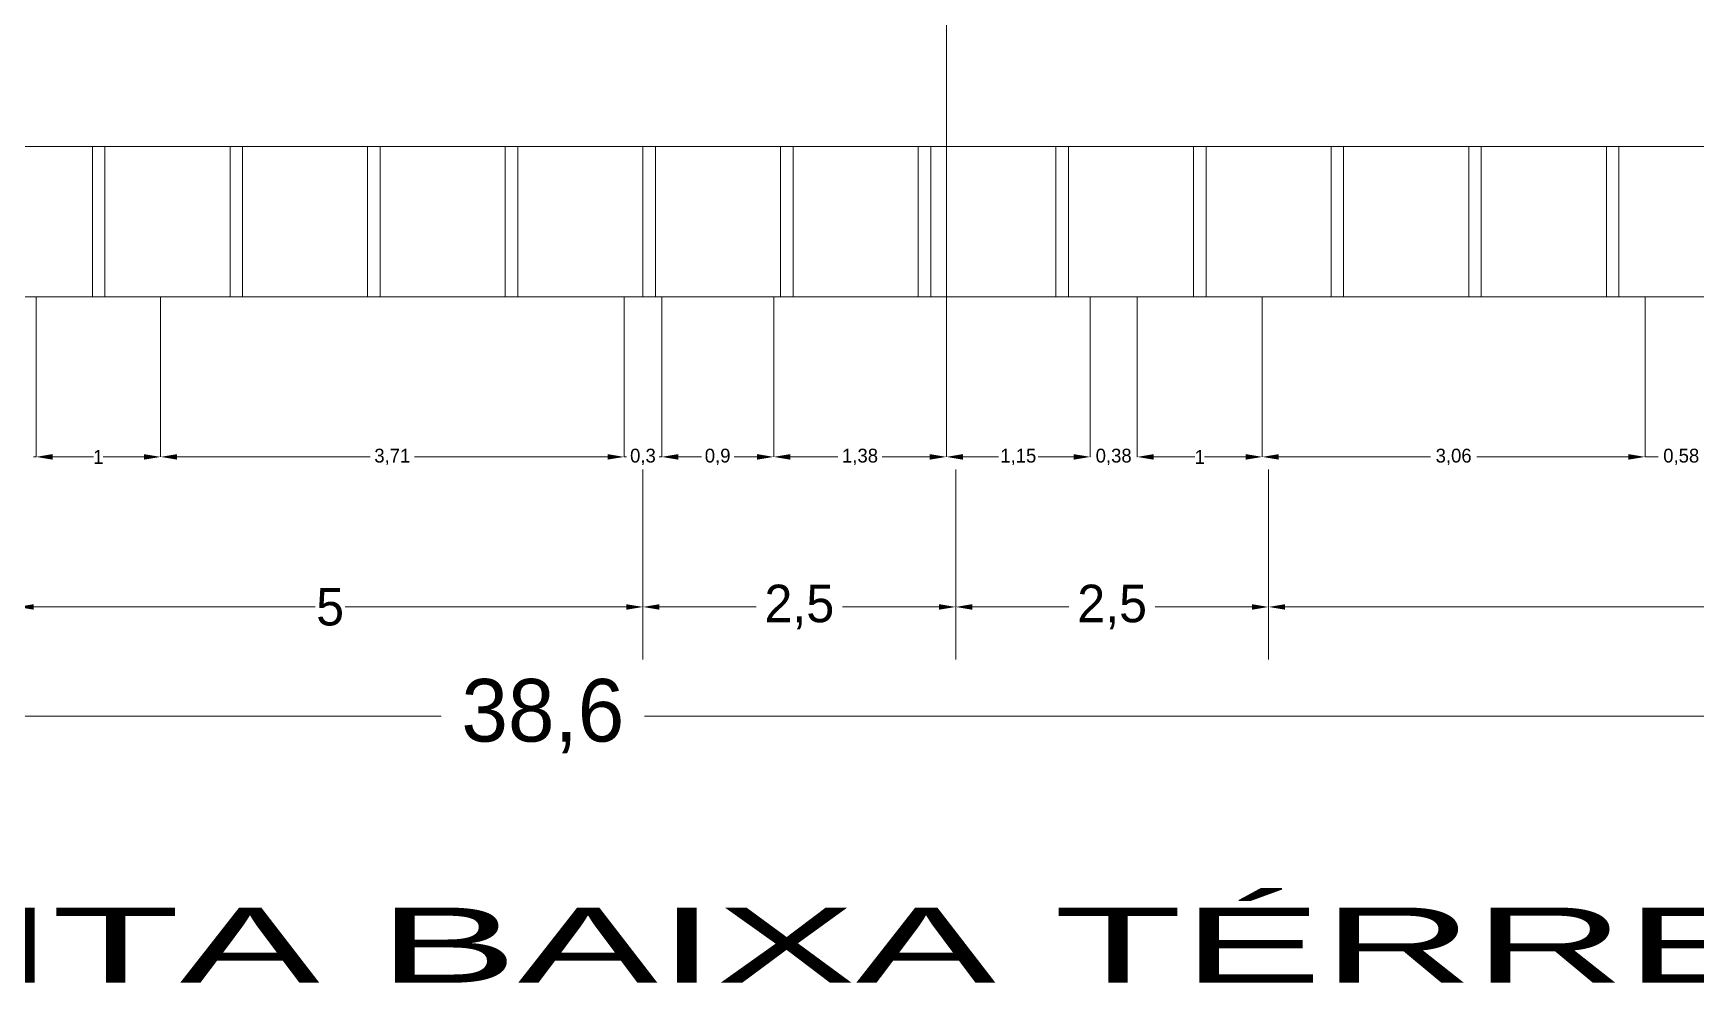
# Model space of a CAD drawing. Header units: millimetres. Extents: x 78.3 to 128, y 45 to 95.8.
# Drawn here: x 98.12 to 111.41, y 44.97 to 52.56 of the extents above; entities that cross this region are included whole.
import ezdxf

# ---------------------------------------------------------------- set-up
doc = ezdxf.new("R2010")
doc.units = ezdxf.units.MM
doc.header["$LTSCALE"] = 0.025
for name, color, linetype, lineweight in [('EJES', 7, 'Continuous', 0), ('MURO CARGA', 6, 'Continuous', 50), ('PISOS', 3, 'Continuous', 18)]:
    doc.layers.add(name, color=color, linetype=linetype, lineweight=lineweight)
doc.styles.add('EST2', font='arial.ttf', dxfattribs={"width": 2, "height": 0.2})

msp = doc.modelspace()

# ---------------------------------------------------------------- linework, layer by layer
at = {"layer": 'EJES', "color": 1}
msp.add_line((106.945, 50.454), (106.945, 49.175), dxfattribs=at)
at = {"layer": 'MURO CARGA', "color": 1, "linetype": 'Continuous', "lineweight": 13}
for p, q in [((105.42, 54.513), (105.42, 49.175)), ((98.145, 50.454), (98.145, 49.175)), ((98.145, 50.454), (98.145, 49.175)), ((99.14, 50.454), (99.14, 49.175)), ((99.14, 50.454), (99.14, 49.175)), ((102.845, 50.454), (102.845, 49.175)), ((102.845, 50.454), (102.845, 49.175)), ((103.145, 50.454), (103.145, 49.175)), ((103.145, 50.454), (103.145, 49.175)), ((104.04, 50.454), (104.04, 49.175)), ((104.04, 50.454), (104.04, 49.175)), ((105.42, 50.454), (105.42, 49.175)), ((106.57, 50.454), (106.57, 49.175)), ((106.57, 50.454), (106.57, 49.175)), ((106.945, 50.454), (106.945, 49.175)), ((106.945, 50.454), (106.945, 49.175)), ((107.945, 50.454), (107.945, 49.175)), ((107.945, 50.454), (107.945, 49.175)), ((111.004, 50.454), (111.004, 49.175)), ((111.004, 50.454), (111.004, 49.175)), ((98.145, 49.175), (98.125, 49.175)), ((98.277, 49.175), (98.604, 49.175)), ((98.277, 49.175), (98.41, 49.175)), ((99.007, 49.175), (98.681, 49.175)), ((99.272, 49.175), (100.816, 49.175)), ((102.712, 49.175), (101.169, 49.175)), ((102.712, 49.175), (102.58, 49.175)), ((102.845, 49.175), (102.864, 49.175)), ((103.145, 49.175), (103.125, 49.175)), ((103.277, 49.175), (103.41, 49.175)), ((103.277, 49.175), (103.462, 49.175)), ((103.907, 49.175), (103.723, 49.175)), ((104.172, 49.175), (104.553, 49.175)), ((105.287, 49.175), (104.907, 49.175)), ((105.552, 49.175), (105.837, 49.175)), ((106.437, 49.175), (106.153, 49.175)), ((106.437, 49.175), (106.305, 49.175)), ((106.57, 49.175), (106.572, 49.175)), ((106.945, 49.175), (106.943, 49.175)), ((107.077, 49.175), (107.407, 49.175)), ((107.077, 49.175), (107.21, 49.175)), ((107.812, 49.175), (107.483, 49.175)), ((108.077, 49.175), (109.289, 49.175)), ((110.871, 49.175), (109.66, 49.175)), ((110.871, 49.175), (110.739, 49.175)), ((111.004, 49.175), (111.108, 49.175)), ((102.995, 49.075), (102.995, 47.557)), ((102.995, 49.075), (102.995, 47.557)), ((105.495, 49.075), (105.495, 47.557)), ((105.495, 49.075), (105.495, 47.557)), ((107.995, 49.075), (107.995, 47.557)), ((107.995, 49.075), (107.995, 47.557)), ((98.127, 47.976), (100.375, 47.976)), ((102.862, 47.976), (100.615, 47.976)), ((103.127, 47.976), (103.9, 47.976)), ((105.362, 47.976), (104.59, 47.976)), ((105.627, 47.976), (106.4, 47.976)), ((107.862, 47.976), (107.09, 47.976)), ((108.127, 47.976), (114.3, 47.976)), ((83.395, 47.104), (101.383, 47.104)), ((120.995, 47.104), (103.007, 47.104))]:
    msp.add_line(p, q, dxfattribs=at)
at = {"layer": 'MURO CARGA', "color": 1, "linetype": 'Continuous'}
for points in [[(98.277, 49.197), (98.277, 49.153), (98.145, 49.175)], [(98.277, 49.197), (98.277, 49.153), (98.145, 49.175)], [(99.007, 49.197), (99.007, 49.153), (99.14, 49.175)], [(99.272, 49.197), (99.272, 49.153), (99.14, 49.175)], [(102.712, 49.197), (102.712, 49.153), (102.845, 49.175)], [(102.712, 49.197), (102.712, 49.153), (102.845, 49.175)], [(103.277, 49.197), (103.277, 49.153), (103.145, 49.175)], [(103.277, 49.197), (103.277, 49.153), (103.145, 49.175)], [(103.907, 49.197), (103.907, 49.153), (104.04, 49.175)], [(104.172, 49.197), (104.172, 49.153), (104.04, 49.175)], [(105.287, 49.197), (105.287, 49.153), (105.42, 49.175)], [(105.552, 49.197), (105.552, 49.153), (105.42, 49.175)], [(106.437, 49.197), (106.437, 49.153), (106.57, 49.175)], [(106.437, 49.197), (106.437, 49.153), (106.57, 49.175)], [(107.077, 49.197), (107.077, 49.153), (106.945, 49.175)], [(107.077, 49.197), (107.077, 49.153), (106.945, 49.175)], [(107.812, 49.197), (107.812, 49.153), (107.945, 49.175)], [(108.077, 49.197), (108.077, 49.153), (107.945, 49.175)], [(110.871, 49.197), (110.871, 49.153), (111.004, 49.175)], [(110.871, 49.197), (110.871, 49.153), (111.004, 49.175)], [(98.127, 47.998), (98.127, 47.954), (97.995, 47.976)], [(102.862, 47.998), (102.862, 47.954), (102.995, 47.976)], [(103.127, 47.998), (103.127, 47.954), (102.995, 47.976)], [(105.362, 47.998), (105.362, 47.954), (105.495, 47.976)], [(105.627, 47.998), (105.627, 47.954), (105.495, 47.976)], [(107.862, 47.998), (107.862, 47.954), (107.995, 47.976)], [(108.127, 47.998), (108.127, 47.954), (107.995, 47.976)]]:
    msp.add_solid(points, dxfattribs=at)
at = {"layer": 'PISOS'}
for p, q in [((82.895, 51.654), (118.495, 51.654)), ((82.895, 50.454), (118.992, 50.454))]:
    msp.add_line(p, q, dxfattribs=at)
at = {"layer": 'PISOS', "linetype": 'Continuous'}
for p, q in [((98.595, 51.654), (98.595, 50.454)), ((98.595, 51.654), (98.595, 50.454)), ((98.695, 51.654), (98.695, 50.454)), ((99.695, 51.654), (99.695, 50.454)), ((99.695, 51.654), (99.695, 50.454)), ((99.695, 51.654), (99.695, 50.454)), ((99.795, 51.654), (99.795, 50.454)), ((100.795, 51.654), (100.795, 50.454)), ((100.895, 51.654), (100.895, 50.454)), ((101.895, 51.654), (101.895, 50.454)), ((101.895, 51.654), (101.895, 50.454)), ((101.995, 51.654), (101.995, 50.454)), ((102.995, 51.654), (102.995, 50.454)), ((103.095, 51.654), (103.095, 50.454)), ((104.095, 51.654), (104.095, 50.454)), ((104.095, 51.654), (104.095, 50.454)), ((104.195, 51.654), (104.195, 50.454)), ((105.195, 51.654), (105.195, 50.454)), ((105.195, 51.654), (105.195, 50.454)), ((105.295, 51.654), (105.295, 50.454)), ((106.295, 51.654), (106.295, 50.454)), ((106.295, 51.654), (106.295, 50.454)), ((106.295, 51.654), (106.295, 50.454)), ((106.395, 51.654), (106.395, 50.454)), ((107.395, 51.654), (107.395, 50.454)), ((107.495, 51.654), (107.495, 50.454)), ((108.495, 51.654), (108.495, 50.454)), ((108.495, 51.654), (108.495, 50.454)), ((108.595, 51.654), (108.595, 50.454)), ((109.595, 51.654), (109.595, 50.454)), ((109.695, 51.654), (109.695, 50.454)), ((110.695, 51.654), (110.695, 50.454)), ((110.695, 51.654), (110.695, 50.454)), ((110.795, 51.654), (110.795, 50.454))]:
    msp.add_line(p, q, dxfattribs=at)

# ---------------------------------------------------------------- texts
at = {"ltscale": 0.025, "style": 'EST2', "width": 2}
msp.add_text('PLANTA BAIXA TÉRREO', height=0.6, dxfattribs=at).set_placement((93.891, 44.974))
at = {"layer": 'MURO CARGA', "color": 1, "linetype": 'Continuous', "attachment_point": 5}
for s, insert, char_height in [('1', (98.642, 49.175), 0.111), ('3,71', (100.992, 49.175), 0.1105), ('0,3', (102.995, 49.175), 0.1105), ('0,9', (103.592, 49.175), 0.1105), ('1,38', (104.73, 49.175), 0.1105), ('1,15', (105.995, 49.175), 0.1105), ('0,38', (106.757, 49.175), 0.1105), ('1', (107.445, 49.175), 0.111), ('3,06', (109.474, 49.175), 0.1105), ('0,58', (111.293, 49.175), 0.1105), ('5', (100.495, 47.976), 0.3), ('2,5', (104.245, 47.976), 0.3), ('2,5', (106.745, 47.976), 0.3), ('38,6', (102.195, 47.104), 0.5)]:
    msp.add_mtext(s, dxfattribs=dict(at, insert=insert, char_height=char_height))

doc.saveas('drawing.dxf')
